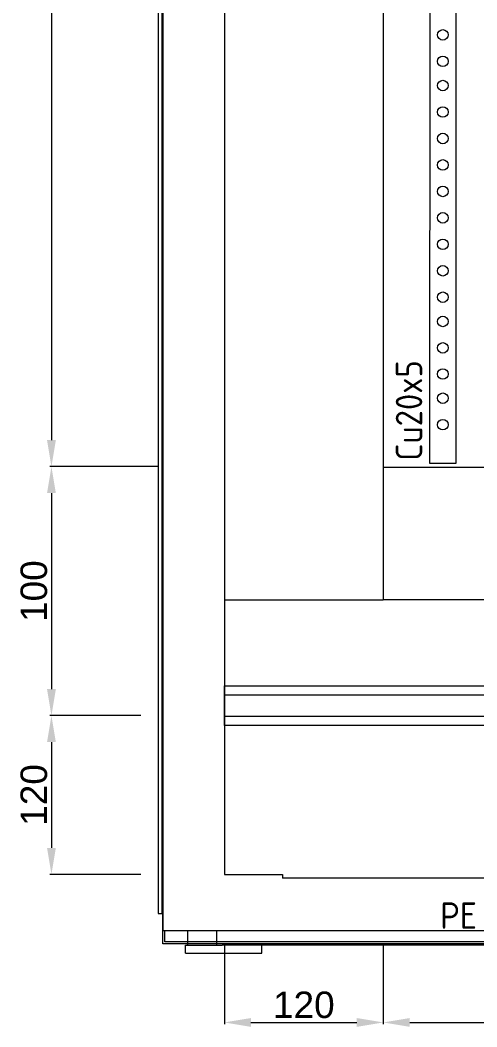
# Model space of a CAD drawing. Header units: millimetres. Extents: x 4962 to 7449, y 754 to 2938.
# Drawn here: x 4962 to 5307, y 754 to 1515 of the extents above; entities that cross this region are included whole.
import ezdxf
from ezdxf.enums import TextEntityAlignment as Align

# ---------------------------------------------------------------- set-up
doc = ezdxf.new("R2010")
doc.units = ezdxf.units.MM
for name, color, linetype in [('000-PI-ORMAR', 2, 'Continuous'), ('000-PI_TEXT', 7, 'Continuous'), ('002-PI-Kabelska kanalica', 150, 'Continuous'), ('004-PI-DIN Šina', 3, 'Continuous')]:
    doc.layers.add(name, color=color, linetype=linetype)
doc.styles.add('PI0', font='isocpeur.ttf', dxfattribs={"width": 0.9})
doc.styles.get("Standard").update_dxf_attribs({"font": 'arial.ttf'})

msp = doc.modelspace()

# ---------------------------------------------------------------- linework, layer by layer
at = {"layer": '000-PI-ORMAR', "color": 0, "linetype": 'ByBlock', "lineweight": 0}
for p, q in [((5069.78, 2810.89), (5069.78, 826.39)), ((5066.27, 2790.39), (5066.27, 839.39)), ((5068.99, 2790.39), (5068.99, 839.39)), ((5066.27, 839.39), (5069.78, 839.39)), ((5069.77, 816.39), (5069.77, 839.39)), ((5069.78, 826.39), (5861.78, 826.39)), ((5071.27, 817.89), (5071.27, 826.39)), ((5088.27, 826.39), (5088.27, 815.39)), ((5110.27, 826.39), (5110.27, 815.39)), ((5088.27, 816.39), (5069.77, 816.39)), ((5088.27, 817.89), (5071.27, 817.89)), ((5086.81, 815.39), (5088.27, 815.39)), ((5086.81, 809.39), (5086.81, 815.39)), ((5843.27, 817.89), (5088.27, 817.89)), ((5843.27, 816.39), (5088.27, 816.39)), ((5088.27, 815.39), (5092.53, 815.39)), ((5092.53, 815.39), (5114.64, 815.39)), ((5816.9, 815.39), (5114.64, 815.39)), ((5116.27, 814.76), (5116.27, 755.67)), ((5144.46, 809.39), (5144.46, 815.39)), ((5236.27, 814.76), (5236.27, 755.67)), ((5086.81, 809.39), (5144.46, 809.39)), ((5236.27, 801.39), (5236.27, 755.67)), ((5136.27, 756.92), (5216.27, 756.92)), ((5256.27, 756.92), (5436.27, 756.92))]:
    msp.add_line(p, q, dxfattribs=at)
at = {"layer": '000-PI-ORMAR', "color": 18, "linetype": 'ByBlock', "lineweight": 0, "true_color": 0x000000}
for p, q in [((5116.27, 2758.89), (5116.27, 868.89)), ((5116.27, 868.89), (5160.27, 868.89)), ((5160.27, 868.89), (5160.27, 865.89)), ((5771.27, 865.89), (5160.27, 865.89))]:
    msp.add_line(p, q, dxfattribs=at)
at = {"layer": '000-PI-ORMAR', "color": 0, "linetype": 'ByBlock'}
for points in [[(5136.27, 760.25), (5136.27, 753.58), (5116.27, 756.92)], [(5216.27, 760.25), (5216.27, 753.58), (5236.27, 756.92)], [(5256.27, 760.25), (5256.27, 753.58), (5236.27, 756.92)]]:
    msp.add_solid(points, dxfattribs=at)
at = {"layer": '000-PI_TEXT', "color": 0, "linetype": 'ByBlock', "lineweight": 0, "ltscale": 0.25}
for p, q in [((4985.59, 2738.89), (4985.59, 1197.12)), ((5065.65, 1177.12), (4984.34, 1177.12)), ((5065.65, 1177.12), (4984.34, 1177.12)), ((4985.59, 1157.12), (4985.59, 1008.89)), ((5053.15, 988.89), (4984.34, 988.89)), ((5053.15, 988.89), (4984.34, 988.89)), ((4985.59, 968.89), (4985.59, 888.89)), ((5053.15, 868.89), (4984.34, 868.89))]:
    msp.add_line(p, q, dxfattribs=at)
at = {"layer": '000-PI_TEXT', "color": 0, "linetype": 'ByBlock', "ltscale": 0.25}
for points in [[(4982.26, 1197.12), (4988.92, 1197.12), (4985.59, 1177.12)], [(4982.26, 1157.12), (4988.92, 1157.12), (4985.59, 1177.12)], [(4982.26, 1008.89), (4988.92, 1008.89), (4985.59, 988.89)], [(4982.26, 968.89), (4988.92, 968.89), (4985.59, 988.89)], [(4982.26, 888.89), (4988.92, 888.89), (4985.59, 868.89)]]:
    msp.add_solid(points, dxfattribs=at)
at = {"layer": '002-PI-Kabelska kanalica', "color": 0, "linetype": 'ByBlock', "lineweight": 0}
for p, q in [((5116.27, 2759.35), (5116.27, 1076.35)), ((5236.27, 2759.35), (5236.27, 1076.35)), ((5236.27, 1176.59), (5236.27, 1076.59)), ((5236.27, 1176.59), (7399.27, 1176.59)), ((5116.27, 1076.35), (5236.27, 1076.35)), ((5236.27, 1076.59), (7399.27, 1076.59))]:
    msp.add_line(p, q, dxfattribs=at)
at = {"layer": '004-PI-DIN Šina', "color": 0, "linetype": 'ByBlock', "lineweight": 0, "ltscale": 0.01}
for p, q in [((5271.79, 2607.11), (5271.27, 1179.7)), ((5291.27, 1179.7), (5291.79, 2607.11))]:
    msp.add_line(p, q, dxfattribs=at)
at = {"layer": '004-PI-DIN Šina', "color": 0, "linetype": 'ByBlock', "lineweight": 0}
msp.add_line((5271.27, 1179.7), (5291.27, 1179.7), dxfattribs=at)
at = {"layer": '004-PI-DIN Šina', "color": 0, "linetype": 'ByBlock', "lineweight": 0, "ltscale": 0.25}
for p, q in [((5116.27, 1011.35), (5815.27, 1011.35)), ((5116.27, 981.35), (5116.27, 1011.35)), ((5815.27, 1004.35), (5116.27, 1004.35)), ((5116.27, 988.35), (5815.27, 988.35)), ((5815.27, 981.35), (5116.27, 981.35))]:
    msp.add_line(p, q, dxfattribs=at)
at = {"layer": '004-PI-DIN Šina', "color": 0, "linetype": 'ByBlock', "lineweight": 0, "ltscale": 0.01}
for centre in [(5281.27, 1503.47), (5281.27, 1483.47), (5281.27, 1465.17), (5281.27, 1445.17), (5281.27, 1445.17), (5281.27, 1425.17), (5281.27, 1405.17), (5281.27, 1385.17), (5281.27, 1365.17), (5281.27, 1345.17), (5281.27, 1325.17), (5281.27, 1305.17), (5281.27, 1286.88), (5281.27, 1266.88), (5281.27, 1247.11), (5281.27, 1228.82), (5281.27, 1208.82), (5281.27, 1208.82)]:
    msp.add_circle(centre, 4, dxfattribs=at)

# ---------------------------------------------------------------- texts
at = {"color": 0, "style": 'PI0', "width": 0.9}
msp.add_text('Cu20x5', height=20, rotation=90, dxfattribs=at).set_placement((5265.74, 1181.61))
at = {"color": 0, "linetype": 'ByBlock', "lineweight": 0, "style": 'PI0', "width": 0.9}
msp.add_text('PE', height=20, dxfattribs=at).set_placement((5293.18, 837.72), align=Align.MIDDLE)
at = {"layer": '000-PI-ORMAR', "color": 0, "linetype": 'ByBlock', "lineweight": 0, "insert": (5176.27, 770.13), "char_height": 20, "attachment_point": 5}
msp.add_mtext('120', dxfattribs=at)
at = {"layer": '000-PI_TEXT', "color": 0, "linetype": 'ByBlock', "lineweight": 0, "ltscale": 0.25, "char_height": 20, "attachment_point": 5, "rotation": 90}
for s, insert in [('100', (4972.38, 1083)), ('120', (4972.38, 928.89))]:
    msp.add_mtext(s, dxfattribs=dict(at, insert=insert))

doc.saveas('drawing.dxf')
